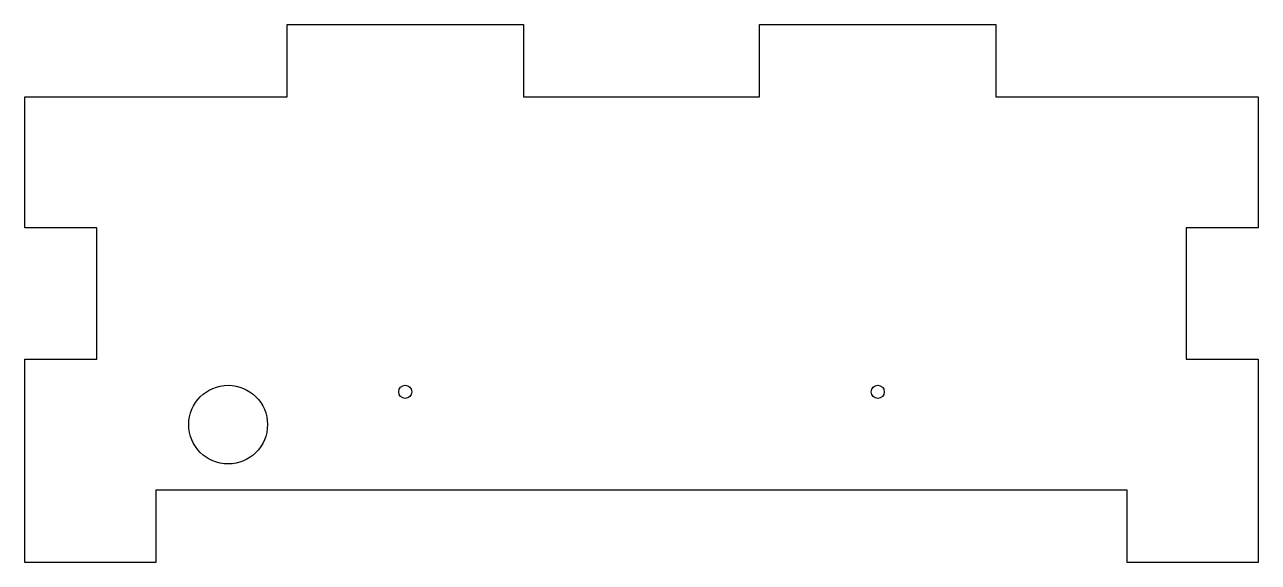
# Model space of a CAD drawing. Header units: millimetres. Extents: x -47 to 47, y 2 to 43.
import ezdxf

# ---------------------------------------------------------------- set-up
doc = ezdxf.new("R2010")
doc.units = ezdxf.units.MM
doc.layers.get('0').update_dxf_attribs({"linetype": 'CONTINUOUS'})

msp = doc.modelspace()

# ---------------------------------------------------------------- linework, layer by layer
msp.add_lwpolyline([(37, 7.5), (-37, 7.5), (-37, 2), (-47, 2), (-47, 17.5), (-41.5, 17.5), (-41.5, 27.5), (-47, 27.5), (-47, 37.5), (-27, 37.5), (-27, 43), (-9, 43), (-9, 37.5), (9, 37.5), (9, 43), (27, 43), (27, 37.5), (47, 37.5), (47, 27.5), (41.5, 27.5), (41.5, 17.5), (47, 17.5), (47, 2), (37, 2)], close=True)
for centre, radius in [((-31.5, 12.5), 3), ((-18, 15), 0.5), ((18, 15), 0.5)]:
    msp.add_circle(centre, radius)

doc.saveas('drawing.dxf')
